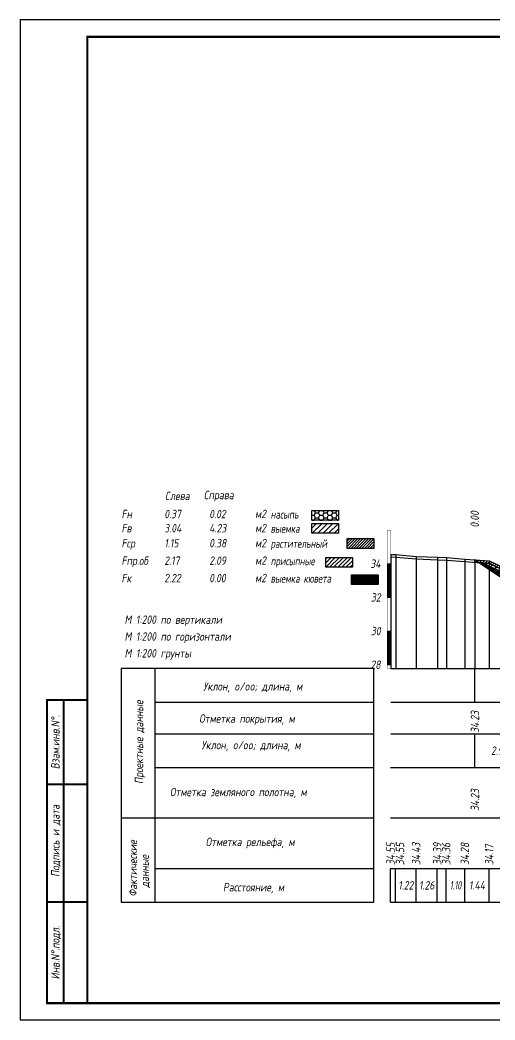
# Model space of a CAD drawing. Extents: x -717 to 1451, y -133302 to 233.
# Drawn here: x -30.1 to 110.9, y -110277.4 to -109980.4 of the extents above; entities that cross this region are included whole.
import ezdxf
from ezdxf.enums import TextEntityAlignment as Align

# ---------------------------------------------------------------- set-up
doc = ezdxf.new("R2010")
doc.units = 0
for name, color, linetype in [('Зарамочное оформление', 7, 'Continuous'), ('Код_510', 7, 'Continuous'), ('Код_514', 1, 'Continuous'), ('Код_516', 1, 'Continuous'), ('Контур_0', 7, 'Continuous'), ('Контур_508', 7, 'Continuous'), ('Контур_512', 7, 'Continuous'), ('Контур_513', 7, 'Continuous'), ('Красный поперечник', 1, 'Continuous'), ('Линейка абсолютных высот', 7, 'Continuous'), ('Объем выемки', 7, 'Continuous'), ('Объем кюветов', 7, 'Continuous'), ('Объем насыпи', 7, 'Continuous'), ('Объем присыпных обочин', 7, 'Continuous'), ('Объем срезки растительного слоя', 7, 'Continuous'), ('Объём_2650', 7, 'Continuous'), ('Объём_2663', 7, 'Continuous'), ('Рабочие отметки', 7, 'Continuous'), ('Таблица', 7, 'Continuous'), ('Черный поперечник', 3, 'Continuous')]:
    doc.layers.add(name, color=color, linetype=linetype)
for name, color, linetype, true_color in [('Контур_2570', 7, 'Continuous', 0x80ff00), ('Контур_2741', 4, 'Continuous', 0x00ffff), ('Контур_2742', 4, 'Continuous', 0x00ffff), ('Контур_2743', 4, 'Continuous', 0x00ffff), ('Контур_2744', 7, 'Continuous', 0xa4ffff), ('Контур_2750', 4, 'Continuous', 0x00ffff), ('Контур_2751', 4, 'Continuous', 0x00ffff), ('Контур_2752', 4, 'Continuous', 0x00ffff), ('Контур_707', 4, 'Continuous', 0x00ffff), ('Объём_2563', 7, 'Continuous', 0xff8000), ('Объём_2570', 7, 'Continuous', 0x80ff00), ('Объём_2600', 7, 'Continuous', 0x808000), ('Объём_2620', 2, 'Continuous', 0xffff00)]:
    doc.layers.add(name, color=color, linetype=linetype, true_color=true_color)
doc.styles.add('М', font='romand.shx', dxfattribs={"width": 0.8, "oblique": 10, "height": 2.5})
pattern_1 = [(45.000001252, (0, 0), (-0.026516505928, 0.026516504769), []), (135.00000034, (0, 0), (-0.02651650519, -0.026516505506), [])]

# ---------------------------------------------------------------- blocks, each defined once
blk = doc.blocks.new('условные обозначения')
at = {"layer": 'Объём_2563'}
h = blk.add_hatch(dxfattribs=at)
h.set_pattern_fill('ANSI31', color=256, scale=0.3)
h.set_pattern_definition([(45, (-34.5, -100.5), (-0.673519, 0.673519), [])])
h.paths.add_polyline_path([(18.26, 7.53), (27.08, 7.53), (27.08, 4.62), (18.26, 4.62)])
at = {"layer": 'Объём_2570'}
h = blk.add_hatch(dxfattribs=at)
h.set_pattern_fill('ANSI31', color=3, scale=0.2)
h.set_pattern_definition([(45, (-32.9034, -100.5), (-0.4490128, 0.4490128), [])])
h.paths.add_polyline_path([(25.29, 13.16), (34.12, 13.16), (34.12, 10.25), (25.29, 10.25)])
at = {"layer": 'Объём_2600'}
h = blk.add_hatch(dxfattribs=at)
h.set_pattern_fill('ANSI31', color=6, scale=0.4)
h.set_pattern_definition([(45, (-34.5, -100.5), (-0.898026, 0.898026), [])])
h.paths.add_polyline_path([(13.63, 17.67), (22.46, 17.67), (22.46, 14.76), (13.63, 14.76)])
at = {"layer": 'Объём_2620'}
h = blk.add_hatch(dxfattribs=at)
h.set_pattern_fill('ANSI31', color=2, scale=0.1)
h.set_pattern_definition([(45, (-33.755, -100.5), (-0.2245064, 0.2245064), [])])
h.paths.add_polyline_path([(26.75, 2.41), (35.57, 2.41), (35.57, -0.5), (26.75, -0.5)])
at = {"layer": 'Объём_2650'}
h = blk.add_hatch(dxfattribs=at)
h.set_pattern_fill('HONEY', color=5, scale=0.3)
h.set_pattern_definition([(0, (-34.5, -100.5), (1.42875, 0.824889), [0.9525, -1.905]), (120, (-34.5, -100.5), (-1.42875, 0.824889), [0.9525, -1.905]), (60, (-34.5, -100.5), (3e-09, 1.6497784), [-1.905, 0.9525])])
h.paths.add_polyline_path([(13.63, 21.49), (22.46, 21.49), (22.46, 18.58), (13.63, 18.58)])
at = {"layer": 'Объём_2563'}
blk.add_lwpolyline([(18.26, 7.53), (27.08, 7.53), (27.08, 4.62), (18.26, 4.62)], close=True, dxfattribs=at)
at = {"layer": 'Объём_2620', "color": 2}
blk.add_lwpolyline([(26.75, 2.41), (35.57, 2.41), (35.57, -0.5), (26.75, -0.5)], close=True, dxfattribs=at)
at = {"layer": 'Объём_2650', "color": 5}
blk.add_lwpolyline([(13.63, 21.49), (22.46, 21.49), (22.46, 18.58), (13.63, 18.58)], close=True, dxfattribs=at)
at = {"layer": 'Объём_2650', "color": 6}
blk.add_lwpolyline([(13.63, 17.67), (22.46, 17.67), (22.46, 14.76), (13.63, 14.76)], close=True, dxfattribs=at)
at = {"layer": 'Объём_2650', "color": 3}
blk.add_lwpolyline([(25.29, 13.16), (34.12, 13.16), (34.12, 10.25), (25.29, 10.25)], close=True, dxfattribs=at)
at = {"layer": 'Объем насыпи', "color": 1, "style": 'М', "oblique": 10, "width": 0.8}
for s, p in [('насыпь', (0.09, 19.09)), ('выемка', (0.09, 14.89)), ('растительный', (0.09, 10.42)), ('присыпные', (0.09, 5.24)), ('выемка кювета', (0.09, 0.06))]:
    blk.add_text(s, height=2.5, dxfattribs=at).set_placement(p)

msp = doc.modelspace()

# ---------------------------------------------------------------- hatches: boundary and pattern name
at = {"layer": 'Линейка абсолютных высот'}
h = msp.add_hatch(dxfattribs=at)
h.set_pattern_fill('ANSI37', scale=0.3, style=0)
h.set_pattern_definition(pattern_1)
h.paths.add_polyline_path([(80, -110151.906), (80, -110141.906), (79, -110141.906), (79, -110151.906)])
h = msp.add_hatch(dxfattribs=at)
h.set_pattern_fill('ANSI37', scale=0.3, style=0)
h.set_pattern_definition(pattern_1)
h.paths.add_polyline_path([(80, -110171.906), (80, -110161.906), (79, -110161.906), (79, -110171.906)])
at = {"layer": 'Объём_2570'}
h = msp.add_hatch(dxfattribs=at)
h.set_pattern_fill('ANSI31', color=256, scale=0.2)
h.paths.add_polyline_path([(143.471, -110146.605), (142.882, -110146.937), (133.838, -110149.551), (131.535, -110151.129), (129.764, -110153.308), (127.799, -110151.693), (124.433, -110149.539), (117.582, -110145.8), (109.253, -110141.792), (105, -110141.491), (105, -110140.741), (109.253, -110141.042), (117.582, -110145.05), (124.433, -110148.789), (127.799, -110150.943), (129.764, -110152.558), (131.535, -110150.379), (133.838, -110148.801), (142.882, -110146.187), (143.471, -110145.855)])
h.paths.add_polyline_path([(289.122, -110145.86), (284.121, -110146.039), (281.47, -110146.349), (279.669, -110146.823), (276.978, -110146.324), (276.521, -110146.018), (276.323, -110146.229), (276.323, -110145.479), (276.521, -110145.268), (276.978, -110145.574), (279.669, -110146.073), (281.47, -110145.599), (284.121, -110145.289), (289.122, -110145.11)])
at = {"layer": 'Объём_2600'}
h = msp.add_hatch(dxfattribs=at)
h.set_pattern_fill('ANSI31', color=6, scale=0.4)
h.paths.add_polyline_path([(109.253, -110141.792), (117.582, -110145.8), (124.352, -110149.495), (106.965, -110141.63)])
h.paths.add_polyline_path([(142.882, -110146.937), (143.471, -110146.605), (143.471, -110145.855), (152.6, -110144.805), (156.605, -110144.973), (156.824, -110144.966), (157.324, -110145.716), (157.324, -110148.888), (133.774, -110149.595), (133.838, -110149.551)])
at = {"layer": 'Объём_2620'}
h = msp.add_hatch(dxfattribs=at)
h.set_pattern_fill('ANSI31', color=2, scale=0.1)
h.paths.add_polyline_path([(117.927, -110146.589), (124.352, -110149.495), (124.433, -110149.539), (127.799, -110151.693), (128.102, -110151.941), (128.102, -110152.393), (125.692, -110154), (123.086, -110154), (119.639, -110151.702), (119.639, -110150.5), (106.259, -110141.58), (106.965, -110141.63)])

# ---------------------------------------------------------------- linework, layer by layer
at = {"layer": 'Код_510'}
for p, q in [((79.946, -110242.421), (79.946, -110232.421)), ((81.412, -110242.421), (81.412, -110232.421)), ((87.53, -110242.421), (87.53, -110232.421)), ((93.816, -110242.421), (93.816, -110232.421)), ((96.467, -110242.421), (96.467, -110232.421)), ((101.983, -110242.421), (101.983, -110232.421)), ((109.198, -110242.421), (109.198, -110232.421))]:
    msp.add_line(p, q, dxfattribs=at)
at = {"layer": 'Код_514'}
msp.add_line((105, -110183), (105, -110173), dxfattribs=at)
at = {"layer": 'Код_516'}
msp.add_line((104.946, -110202.421), (104.946, -110192.421), dxfattribs=at)
at = {"layer": 'Контур_0', "flags": 128}
msp.add_lwpolyline([(123.389, -110153), (105, -110140.741), (105, -110140.741), (105, -110140.741), (105, -110140.741), (105, -110140.741), (105, -110140.741), (105, -110140.741), (105, -110140.741), (105, -110140.741), (105, -110140.741), (105, -110140.741), (105, -110140.741), (105, -110140.741)], dxfattribs=at)
at = {"layer": 'Контур_2570', "flags": 128}
msp.add_lwpolyline([(80, -110139.888), (81.467, -110139.919), (87.584, -110140.491), (93.87, -110140.707), (96.521, -110140.842), (102.038, -110141.281), (109.253, -110141.792), (117.582, -110145.8)], dxfattribs=at)
at = {"layer": 'Контур_2741', "flags": 128}
msp.add_lwpolyline([(105, -110140.741), (105, -110140.741)], dxfattribs=at)
at = {"layer": 'Контур_2742', "flags": 128}
msp.add_lwpolyline([(105, -110140.741), (105, -110140.741)], dxfattribs=at)
at = {"layer": 'Контур_2743', "flags": 128}
msp.add_lwpolyline([(105, -110140.741), (105, -110140.741)], dxfattribs=at)
at = {"layer": 'Контур_2744', "flags": 128}
msp.add_lwpolyline([(105, -110140.741), (105, -110140.741)], dxfattribs=at)
msp.add_lwpolyline([(105, -110140.741), (105, -110140.741)], dxfattribs=at)
msp.add_lwpolyline([(105, -110140.741), (105, -110140.741)], dxfattribs=at)
msp.add_lwpolyline([(105, -110140.741), (105, -110140.741)], dxfattribs=at)
msp.add_lwpolyline([(105, -110140.741), (105, -110140.741)], dxfattribs=at)
msp.add_lwpolyline([(105, -110140.741), (105, -110140.741)], dxfattribs=at)
at = {"layer": 'Контур_2750', "flags": 128}
msp.add_lwpolyline([(105, -110140.741), (105, -110140.741)], dxfattribs=at)
at = {"layer": 'Контур_2751', "flags": 128}
msp.add_lwpolyline([(105, -110140.741), (105, -110140.741)], dxfattribs=at)
at = {"layer": 'Контур_2752', "flags": 128}
msp.add_lwpolyline([(105, -110140.741), (105, -110140.741)], dxfattribs=at)
at = {"layer": 'Контур_508', "flags": 128}
msp.add_lwpolyline([(105, -110140.741), (119.639, -110150.5), (119.639, -110151.702), (123.086, -110154), (123.389, -110154), (125.389, -110154), (125.692, -110154), (128.102, -110152.393), (128.102, -110151.191), (130.342, -110149.698), (157.324, -110148.888), (157.324, -110146.489), (207.282, -110145.489), (258.65, -110146.517), (258.65, -110148.93), (284.221, -110149.698), (284.221, -110149.371), (284.231, -110149.371), (284.534, -110149.371), (287.981, -110147.073), (287.981, -110145.871), (289.122, -110145.11)], dxfattribs=at)
at = {"layer": 'Контур_512', "flags": 128}
msp.add_lwpolyline([(105, -110140.741), (119.639, -110150.5), (119.639, -110151.702), (123.086, -110154), (123.389, -110154), (125.389, -110154), (125.692, -110154), (128.102, -110152.393), (128.102, -110151.191), (130.342, -110149.698), (157.324, -110148.888)], dxfattribs=at)
at = {"layer": 'Контур_513', "flags": 128}
msp.add_lwpolyline([(105, -110140.741), (119.639, -110150.5), (119.639, -110151.702), (123.086, -110154), (123.389, -110154), (125.389, -110154), (125.692, -110154), (128.102, -110152.393), (128.102, -110151.191), (130.342, -110149.698), (157.324, -110148.888), (157.324, -110146.489), (207.282, -110145.489), (258.65, -110146.517), (258.65, -110148.93), (284.221, -110149.698), (284.221, -110149.371), (284.231, -110149.371), (284.534, -110149.371), (287.981, -110147.073), (287.981, -110145.871), (289.122, -110145.11)], dxfattribs=at)
at = {"layer": 'Контур_707', "flags": 128}
msp.add_lwpolyline([(123.389, -110153), (105, -110140.741)], dxfattribs=at)
at = {"layer": 'Красный поперечник'}
for q in [(105, -110173), (123.389, -110153)]:
    msp.add_line((105, -110140.741), q, dxfattribs=at)
at = {"layer": 'Линейка абсолютных высот', "color": 7, "const_width": 0.1, "flags": 128}
for points in [[(80, -110141.906), (80, -110131.906), (79, -110131.906), (79, -110141.906), (80, -110141.906)], [(80, -110151.906), (80, -110141.906), (79, -110141.906), (79, -110151.906), (80, -110151.906)], [(80, -110161.906), (80, -110151.906), (79, -110151.906), (79, -110161.906), (80, -110161.906)], [(80, -110171.906), (80, -110161.906), (79, -110161.906), (79, -110171.906), (80, -110171.906)], [(80, -110173), (80, -110171.906), (79, -110171.906), (79, -110173), (80, -110173)]]:
    msp.add_lwpolyline(points, dxfattribs=at)
at = {"layer": 'Объём_2570', "flags": 128}
msp.add_lwpolyline([(143.471, -110146.605), (142.882, -110146.937), (133.838, -110149.551), (131.535, -110151.129), (129.764, -110153.308), (127.799, -110151.693), (124.433, -110149.539), (117.582, -110145.8), (109.253, -110141.792), (105, -110141.491), (105, -110140.741), (109.253, -110141.042), (117.582, -110145.05), (124.433, -110148.789), (127.799, -110150.943), (129.764, -110152.558), (131.535, -110150.379), (133.838, -110148.801), (142.882, -110146.187), (143.471, -110145.855), (143.471, -110146.605), (143.471, -110146.605)], dxfattribs=at)
at = {"layer": 'Объём_2600', "flags": 128}
msp.add_lwpolyline([(105, -110141.491), (105, -110140.741), (106.259, -110141.58), (105, -110141.491), (105, -110141.491)], dxfattribs=at)
at = {"layer": 'Объём_2620', "flags": 128}
msp.add_lwpolyline([(117.927, -110146.589), (124.352, -110149.495), (124.433, -110149.539), (127.799, -110151.693), (128.102, -110151.941), (128.102, -110152.393), (125.692, -110154), (123.086, -110154), (119.639, -110151.702), (119.639, -110150.5), (106.259, -110141.58), (106.965, -110141.63), (117.927, -110146.589), (117.927, -110146.589)], dxfattribs=at)
at = {"layer": 'Объём_2650', "color": 6, "flags": 128}
msp.add_lwpolyline([(109.253, -110141.792), (117.582, -110145.8), (124.352, -110149.495), (106.965, -110141.63), (109.253, -110141.792), (109.253, -110141.792)], dxfattribs=at)
at = {"layer": 'Объём_2663', "flags": 128}
msp.add_lwpolyline([(123.389, -110153), (105, -110140.741)], dxfattribs=at)
at = {"layer": 'Таблица'}
for p, q in [((80, -110173), (314.122, -110173)), ((80, -110183), (314.122, -110183)), ((80, -110192.421), (314.122, -110192.421)), ((79.946, -110202.421), (314.068, -110202.421)), ((79.946, -110217.421), (314.068, -110217.421)), ((79.946, -110232.421), (314.068, -110232.421)), ((79.946, -110242.421), (314.068, -110242.421))]:
    msp.add_line(p, q, dxfattribs=at)
at = {"layer": 'Таблица', "linetype": 'Continuous', "flags": 128}
for points in [[(0, -110173), (-0.054, -110242.421)], [(75, -110173), (0, -110173)], [(10, -110173), (10, -110242.421)], [(74.946, -110242.421), (75, -110173)], [(10, -110183), (75, -110183)], [(10, -110192.421), (75, -110192.421)], [(9.946, -110202.421), (74.946, -110202.421)], [(-0.054, -110217.421), (74.946, -110217.421)], [(9.946, -110232.421), (74.946, -110232.421)], [(-0.054, -110242.421), (74.946, -110242.421)]]:
    msp.add_lwpolyline(points, dxfattribs=at)
at = {"layer": 'Черный поперечник', "color": 7}
for p, q in [((80, -110139.138), (80, -110173)), ((81.467, -110139.169), (81.467, -110173)), ((87.584, -110139.741), (87.584, -110173)), ((93.87, -110139.957), (93.87, -110173)), ((96.521, -110140.092), (96.521, -110173)), ((102.038, -110140.531), (102.038, -110173)), ((109.253, -110141.042), (109.253, -110173))]:
    msp.add_line(p, q, dxfattribs=at)
at = {"layer": 'Черный поперечник', "flags": 128}
msp.add_lwpolyline([(80, -110139.138), (81.467, -110139.169), (87.584, -110139.741), (93.87, -110139.957), (96.521, -110140.092), (102.038, -110140.531), (109.253, -110141.042), (117.582, -110145.05)], dxfattribs=at)

# ---------------------------------------------------------------- block references
at = {"layer": 'Объём_2570', "xscale": 0.9}
msp.add_blockref('условные обозначения', (44.274, -110147.591), dxfattribs=at)

# ---------------------------------------------------------------- texts
at = {"style": 'М', "oblique": 10, "width": 0.8}
msp.add_text('М 1:200 грунты', height=2.5, dxfattribs=at).set_placement((0.973, -110169.769))
at = {"layer": 'Код_510', "style": 'М', "oblique": 10, "width": 0.8}
for s, p in [('34.55', (79.946, -110231.421)), ('34.55', (82.742, -110231.421)), ('34.43', (87.53, -110231.421)), ('34.39', (93.816, -110231.421)), ('34.36', (96.467, -110231.421)), ('34.28', (101.983, -110231.421)), ('34.17', (109.198, -110231.421))]:
    msp.add_text(s, height=2.5, rotation=90, dxfattribs=at).set_placement(p, align=Align.MIDDLE_LEFT)
at = {"layer": 'Код_510', "style": 'М', "oblique": 10}
for s, width, p in [('1.22', 0.8, (84.471, -110237.421)), ('1.26', 0.8, (90.673, -110237.421)), ('1.10', 0.6, (99.225, -110237.421)), ('1.44', 0.8, (105.591, -110237.421))]:
    msp.add_text(s, height=2.5, dxfattribs=dict(at, width=width)).set_placement(p, align=Align.MIDDLE_CENTER)
at = {"layer": 'Код_514', "style": 'М', "oblique": 10, "width": 0.8}
msp.add_text('34.23', height=2.5, rotation=90, dxfattribs=at).set_placement((105, -110192.154), align=Align.MIDDLE_LEFT)
at = {"layer": 'Код_516', "style": 'М', "oblique": 10, "width": 0.8}
msp.add_text('2.93', height=2.5, dxfattribs=at).set_placement((112.265, -110197.421), align=Align.MIDDLE_CENTER)
msp.add_text('34.23', height=2.5, rotation=90, dxfattribs=at).set_placement((105, -110215.371), align=Align.MIDDLE_LEFT)
at = {"layer": 'Линейка абсолютных высот', "style": 'М', "oblique": 10, "width": 0.8}
for s, p in [('34', (77, -110141.906)), ('32', (77, -110151.906)), ('30', (77, -110161.906)), ('28', (77, -110171.906))]:
    msp.add_text(s, height=2.5, dxfattribs=at).set_placement(p, align=Align.MIDDLE_RIGHT)
at = {"layer": 'Объем выемки', "style": 'М', "oblique": 10, "width": 0.8}
for s, p in [('Fв', (0.085, -110132.603)), ('3.04', (12.785, -110132.603)), ('4.23', (26.126, -110132.603)), ('м2', (39.731, -110132.569))]:
    msp.add_text(s, height=2.5, dxfattribs=at).set_placement(p)
at = {"layer": 'Объем кюветов', "style": 'М', "oblique": 10, "width": 0.8}
for s, p in [('Fк', (0.085, -110147.428)), ('2.22', (12.785, -110147.428)), ('0.00', (26.126, -110147.428)), ('м2', (39.731, -110147.394))]:
    msp.add_text(s, height=2.5, dxfattribs=at).set_placement(p)
at = {"layer": 'Объем насыпи', "style": 'М', "oblique": 10, "width": 0.8}
for s, p in [('Слева', (13.029, -110123.017)), ('Справа', (24.522, -110122.75)), ('Fн', (0.085, -110128.398)), ('0.37', (12.785, -110128.398)), ('0.02', (26.126, -110128.398)), ('м2', (39.731, -110128.364))]:
    msp.add_text(s, height=2.5, dxfattribs=at).set_placement(p)
at = {"layer": 'Объем присыпных обочин', "style": 'М', "oblique": 10, "width": 0.8}
for s, p in [('Fпр.об', (0.085, -110142.249)), ('2.17', (12.785, -110142.249)), ('2.09', (26.126, -110142.249)), ('м2', (39.731, -110142.216))]:
    msp.add_text(s, height=2.5, dxfattribs=at).set_placement(p)
at = {"layer": 'Объем срезки растительного слоя', "style": 'М', "oblique": 10, "width": 0.8}
for s, p in [('Fср', (0.085, -110137.071)), ('1.15', (12.785, -110137.071)), ('0.38', (26.126, -110137.071)), ('м2', (39.731, -110137.037))]:
    msp.add_text(s, height=2.5, dxfattribs=at).set_placement(p)
at = {"layer": 'Рабочие отметки', "color": 1, "style": 'М', "oblique": 10, "width": 0.8}
msp.add_text('0.00', height=2.5, rotation=90, dxfattribs=at).set_placement((104.922, -110131.172), align=Align.MIDDLE_LEFT)
at = {"layer": 'Таблица', "style": 'М', "oblique": 10, "width": 0.8}
for s, p in [('М 1:200 по вертикали', (0.973, -110159.769)), ('М 1:200 по горизонтали', (0.973, -110164.769)), ('Уклон, o/oo; длина, м', (24.315, -110179.584)), ('Отметка покрытия, м', (23.148, -110189.139)), ('Уклон, o/oo; длина, м', (23.824, -110197.017)), ('Отметка земляного полотна, м', (14.462, -110210.965)), ('Отметка рельефа, м', (25.077, -110225.777)), ('Расстояние, м', (30.202, -110239.23))]:
    msp.add_text(s, height=2.5, dxfattribs=at).set_placement(p)
for s, p in [('Проектные данные ', (6.519, -110207.323)), ('Фактические ', (4.698, -110240.777)), ('данные', (8.204, -110238.072))]:
    msp.add_text(s, height=2.5, rotation=90, dxfattribs=at).set_placement(p)

# ---------------------------------------------------------------- wipeouts: each hides what was drawn before it
msp.add_wipeout([(-10.054, -110182.421), (-22.054, -110182.421), (-22.054, -110272.421), (-10.054, -110272.421)]).dxf.layer = 'Зарамочное оформление'

# ---------------------------------------------------------------- next in the draw order: linework, layer by layer
at = {"flags": 128}
msp.add_lwpolyline([(-30.054, -110277.421), (389.946, -110277.421), (389.946, -109980.421), (-30.054, -109980.421)], close=True, dxfattribs=at)
at = {"const_width": 0.6, "flags": 128}
msp.add_lwpolyline([(-10.054, -110272.421), (384.946, -110272.421), (384.946, -109985.421), (-10.054, -109985.421)], close=True, dxfattribs=at)
at = {"layer": 'Зарамочное оформление', "linetype": 'Continuous', "lineweight": -3, "const_width": 0.6, "flags": 128}
for points in [[(-10.054, -110272.421), (-22.054, -110272.421), (-22.054, -110182.421), (-10.054, -110182.421)], [(-17.054, -110272.421), (-17.054, -110182.421)], [(-22.054, -110207.421), (-10.054, -110207.421)], [(-22.054, -110242.421), (-10.054, -110242.421)]]:
    msp.add_lwpolyline(points, dxfattribs=at)

# ---------------------------------------------------------------- next in the draw order: texts
at = {"layer": 'Зарамочное оформление', "lineweight": 15, "style": 'М', "oblique": 10, "width": 0.8}
for s, p in [('Взам.инв.N%%d.', (-19.554, -110194.921)), ('Подпись и дата', (-19.572, -110224.227)), ('Инв.N%%d.подл.', (-19.554, -110257.421))]:
    msp.add_text(s, height=2.5, rotation=90, dxfattribs=at).set_placement(p, align=Align.MIDDLE_CENTER)

doc.saveas('drawing.dxf')
